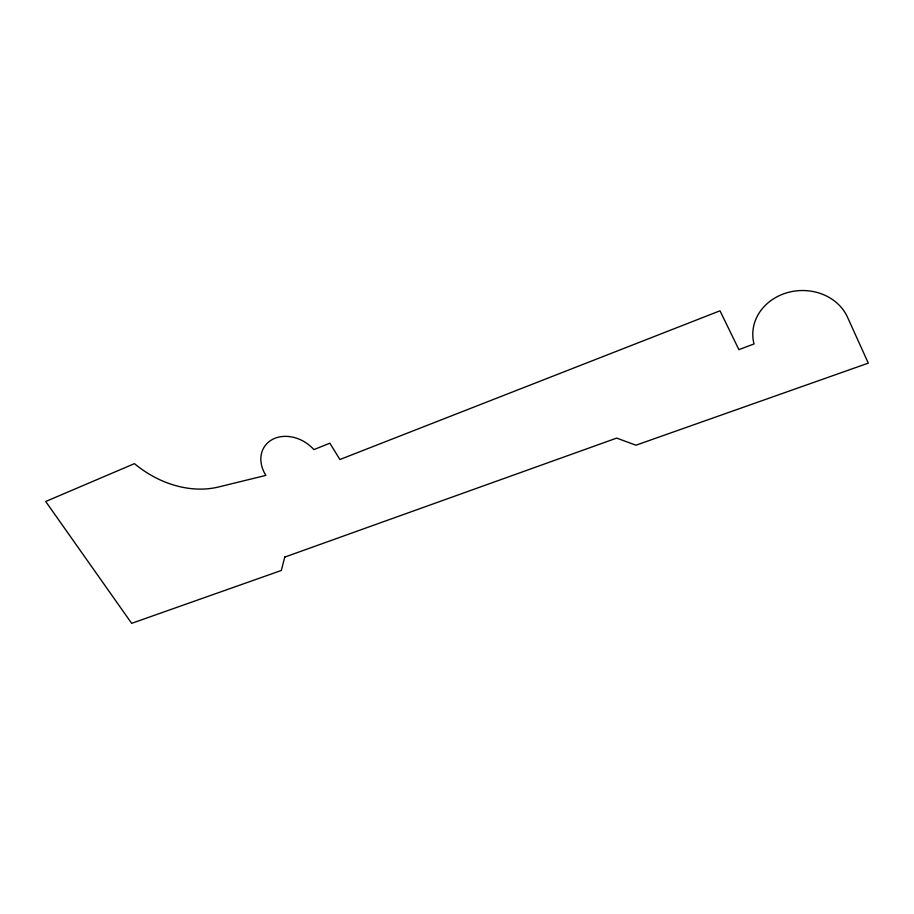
<?xml version="1.0" encoding="UTF-8"?>
<svg xmlns="http://www.w3.org/2000/svg" width="914" height="914" viewBox="0 0 914 914"><rect width="100%" height="100%" fill="white"/><g stroke="black" fill="none" stroke-linecap="round" stroke-linejoin="round"><path stroke-width="1.37" d="M284.757 557.094L281.306 570.473L131.65 623.337L45.7 501.489L134.461 463.638A92.245 72.537 40.3 0 0 218.583 486.979L265.894 475.383A32.79 26.312 34.5 0 1 272.418 439.451A32.79 26.312 34.5 0 1 313.868 449.608L329.874 443.199L339.894 459.514L720.004 310.794L738.889 349.628L754.039 343.95A49.093 43.107 -3.3 0 1 787.297 292.663A49.093 43.107 -3.3 0 1 847.495 317.192L868.3 363.132L635.938 445.209L616.71 438.092L284.757 557.094"/></g></svg>
